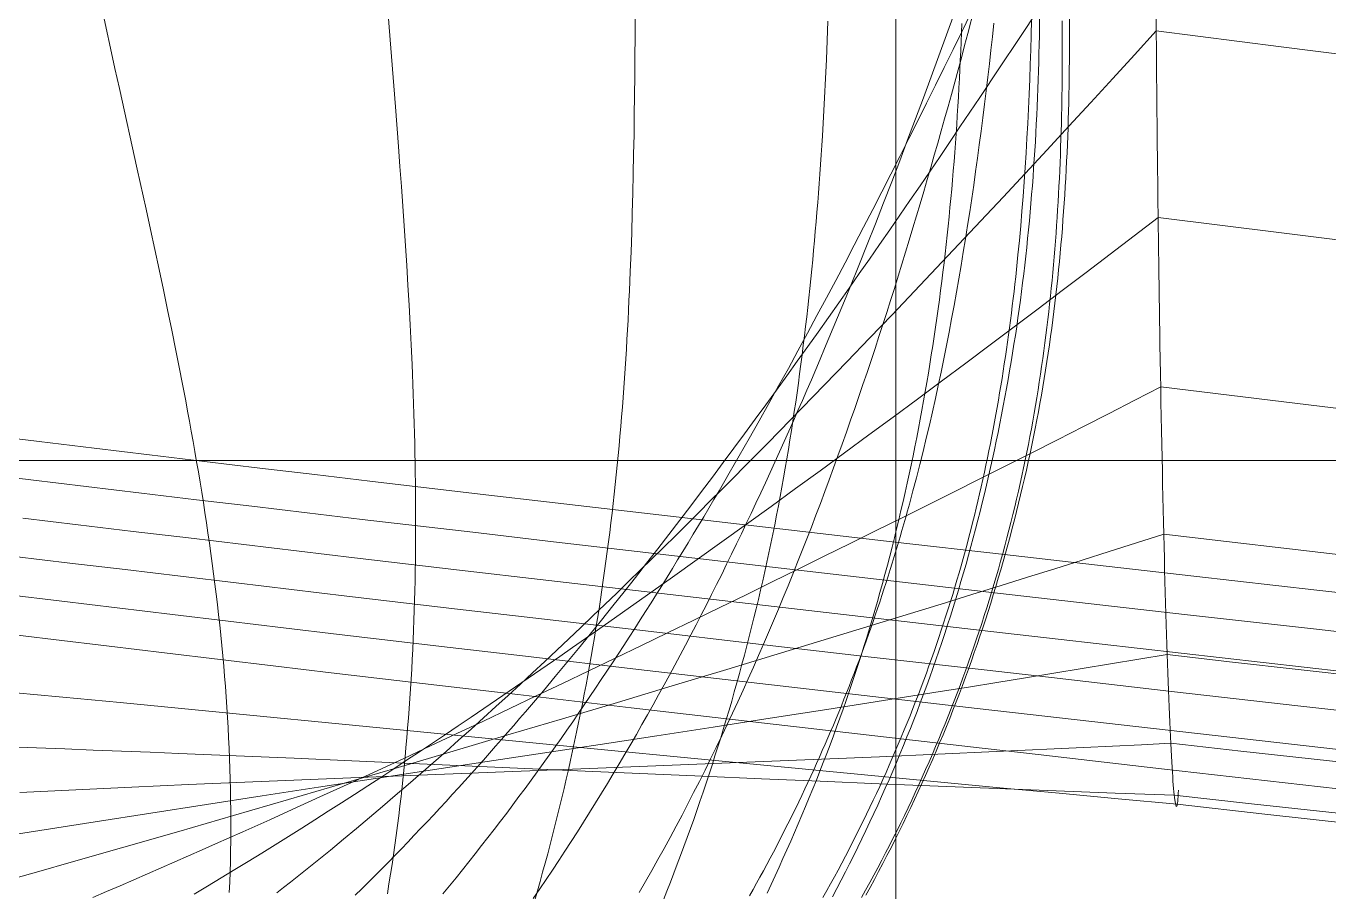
# Model space of a CAD drawing. Extents: x 11249 to 82946, y 15238 to 34763.
# Drawn here: x 56050 to 56625, y 25181 to 25563 of the extents above; entities that cross this region are included whole.
import ezdxf

# ---------------------------------------------------------------- set-up
doc = ezdxf.new("R2010")
doc.units = 0
doc.header["$LTSCALE"] = 250
doc.layers.add('03_Lines_Frames1', color=7, linetype='CONTINUOUS', lineweight=15)
doc.layers.add('03_Lines_Grid', color=253, linetype='CONTINUOUS', lineweight=15)
doc.layers.add('Make2D$Annotation$S0CO1', color=1, linetype='CONTINUOUS', true_color=0xff0000)

# ---------------------------------------------------------------- blocks, each defined once
blk = doc.blocks.new('*U5')
at = {"layer": '03_Lines_Grid'}
blk.add_line((0, -4367.57), (0, 3839.97), dxfattribs=at)
blk = doc.blocks.new('*U6')
at = {"layer": 'Make2D$Annotation$S0CO1', "color": 0, "linetype": 'ByBlock', "lineweight": -2, "transparency": 16777216}
blk.add_blockref('*U5', (2000, 0), dxfattribs=at)

msp = doc.modelspace()

# ---------------------------------------------------------------- linework, layer by layer
at = {"layer": '03_Lines_Frames1'}
for points in [[(56208.86, 25580.41), (56210.19, 25562.78), (56212.92, 25527.66), (56214.26, 25510.1), (56214.92, 25501.31), (56215.57, 25492.53), (56216.19, 25483.81), (56216.8, 25475.08), (56217.38, 25466.34), (56217.94, 25457.61), (56218.48, 25448.87), (56218.98, 25440.13), (56219.46, 25431.39), (56219.89, 25422.66), (56220.29, 25413.97), (56220.47, 25409.62), (56220.64, 25405.28), (56220.81, 25400.93), (56220.96, 25396.58), (56221.1, 25392.24), (56221.23, 25387.89), (56221.35, 25383.54), (56221.45, 25379.19), (56221.55, 25374.84), (56221.63, 25370.5), (56221.7, 25366.15), (56221.76, 25361.8), (56221.8, 25357.45), (56221.83, 25353.1), (56221.85, 25348.77), (56221.86, 25344.43), (56221.85, 25340.1), (56221.82, 25335.77), (56221.78, 25331.44), (56221.73, 25327.1), (56221.66, 25322.77), (56221.58, 25318.44), (56221.48, 25314.11), (56221.37, 25309.78), (56221.24, 25305.45), (56221.09, 25301.12), (56220.93, 25296.79), (56220.75, 25292.46), (56220.55, 25288.13), (56220.34, 25283.8), (56220.11, 25279.48), (56219.86, 25275.16), (56219.59, 25270.84), (56219.31, 25266.52), (56219, 25262.2), (56218.68, 25257.88), (56218.34, 25253.57), (56217.98, 25249.25), (56217.6, 25244.94), (56217.2, 25240.63), (56216.78, 25236.32), (56216.34, 25232.02), (56215.88, 25227.71), (56215.4, 25223.41), (56214.9, 25219.11), (56214.38, 25214.81), (56213.83, 25210.51), (56213.27, 25206.21), (56212.68, 25201.91), (56212.07, 25197.61), (56211.43, 25193.32), (56210.78, 25189.03), (56210.1, 25184.75), (56209.4, 25180.47)], [(56083.35, 25571.23), (56085.25, 25562.34), (56087.17, 25553.45), (56089.11, 25544.57), (56091.06, 25535.69), (56098.93, 25500.18), (56102.85, 25482.43), (56104.79, 25473.55), (56106.72, 25464.66), (56108.63, 25455.77), (56110.52, 25446.88), (56112.38, 25437.98), (56114.21, 25429.08), (56116.02, 25420.17), (56117.78, 25411.25), (56118.65, 25406.79), (56119.51, 25402.33), (56120.36, 25397.86), (56121.19, 25393.39), (56122.02, 25388.92), (56122.83, 25384.45), (56123.63, 25379.98), (56124.41, 25375.5), (56125.19, 25371.02), (56125.95, 25366.54), (56126.69, 25362.05), (56127.42, 25357.57), (56128.14, 25353.08), (56128.84, 25348.59), (56129.52, 25344.09), (56130.18, 25339.6), (56130.83, 25335.1), (56131.46, 25330.6), (56132.08, 25326.09), (56132.67, 25321.58), (56133.25, 25317.08), (56133.81, 25312.56), (56134.34, 25308.05), (56134.86, 25303.53), (56135.36, 25299.02), (56135.83, 25294.49), (56136.28, 25289.97), (56136.72, 25285.45), (56137.12, 25280.92), (56137.51, 25276.39), (56137.87, 25271.86), (56138.21, 25267.33), (56138.53, 25262.79), (56138.82, 25258.26), (56139.08, 25253.72), (56139.32, 25249.18), (56139.53, 25244.64), (56139.72, 25240.1), (56139.88, 25235.55), (56140.01, 25231.01), (56140.12, 25226.46), (56140.2, 25221.92), (56140.25, 25217.37), (56140.27, 25212.83), (56140.27, 25208.28), (56140.23, 25203.74), (56140.16, 25199.19), (56140.07, 25194.65), (56139.94, 25190.1), (56139.79, 25185.56), (56139.6, 25181.02)], [(56496.99, 25570.82), (56488.34, 25557.78), (56479.66, 25544.76), (56470.93, 25531.73), (56466.56, 25525.23), (56462.17, 25518.74), (56457.78, 25512.25), (56453.37, 25505.76), (56448.96, 25499.28), (56444.54, 25492.81), (56440.09, 25486.33), (56435.63, 25479.85), (56431.17, 25473.38), (56426.69, 25466.92), (56422.2, 25460.46), (56417.7, 25454.02), (56413.19, 25447.58), (56408.66, 25441.15), (56404.1, 25434.69), (56399.53, 25428.25), (56394.95, 25421.82), (56390.35, 25415.4), (56385.74, 25408.99), (56381.11, 25402.59), (56376.47, 25396.2), (56371.81, 25389.82), (56367.1, 25383.41), (56362.38, 25377.02), (56357.64, 25370.64), (56352.89, 25364.27), (56348.11, 25357.92), (56343.32, 25351.58), (56338.5, 25345.25), (56333.66, 25338.94), (56328.76, 25332.6), (56323.84, 25326.27), (56318.9, 25319.96), (56313.94, 25313.67), (56308.95, 25307.4), (56303.93, 25301.15), (56298.89, 25294.92), (56293.82, 25288.71), (56288.67, 25282.45), (56283.49, 25276.22), (56278.29, 25270.02), (56275.67, 25266.93), (56273.05, 25263.84), (56270.42, 25260.77), (56267.78, 25257.69), (56265.14, 25254.63), (56262.48, 25251.57), (56259.82, 25248.52), (56257.15, 25245.48), (56254.47, 25242.44), (56251.78, 25239.41), (56249.05, 25236.35), (56246.31, 25233.3), (56243.56, 25230.25), (56240.81, 25227.22), (56238.04, 25224.19), (56235.27, 25221.17), (56232.48, 25218.17), (56229.69, 25215.17), (56226.88, 25212.18), (56224.07, 25209.19), (56221.25, 25206.22), (56218.42, 25203.26), (56215.57, 25200.3), (56212.72, 25197.36), (56209.85, 25194.42), (56206.98, 25191.5), (56204.06, 25188.55), (56201.12, 25185.6), (56198.18, 25182.67), (56195.23, 25179.75)], [(56466.77, 25568.6), (56462.94, 25560.73), (56459.09, 25552.87), (56455.21, 25545), (56451.33, 25537.13), (56447.42, 25529.27), (56443.5, 25521.42), (56439.57, 25513.58), (56435.61, 25505.75), (56431.64, 25497.92), (56427.65, 25490.11), (56423.62, 25482.27), (56419.58, 25474.45), (56415.52, 25466.64), (56411.43, 25458.84), (56407.33, 25451.05), (56403.2, 25443.27), (56399.04, 25435.5), (56394.87, 25427.75), (56390.64, 25419.97), (56386.39, 25412.21), (56382.12, 25404.46), (56377.82, 25396.73), (56373.48, 25389.01), (56369.12, 25381.31), (56364.73, 25373.63), (56360.31, 25365.97), (56355.82, 25358.27), (56353.56, 25354.43), (56351.3, 25350.59), (56349.03, 25346.76), (56346.74, 25342.94), (56344.45, 25339.12), (56342.15, 25335.31), (56339.85, 25331.5), (56337.53, 25327.7), (56335.2, 25323.9), (56332.86, 25320.11), (56330.51, 25316.33), (56328.15, 25312.55), (56325.78, 25308.78), (56323.4, 25305.01), (56320.99, 25301.22), (56318.57, 25297.44), (56316.14, 25293.67), (56313.7, 25289.9), (56311.25, 25286.14), (56308.78, 25282.39), (56306.3, 25278.64), (56303.82, 25274.91), (56301.32, 25271.18), (56298.8, 25267.46), (56296.28, 25263.75), (56293.74, 25260.04), (56291.19, 25256.35), (56288.63, 25252.66), (56286.05, 25248.98), (56283.46, 25245.31), (56280.83, 25241.62), (56278.19, 25237.93), (56275.54, 25234.26), (56272.87, 25230.6), (56270.19, 25226.94), (56267.49, 25223.3), (56264.78, 25219.67), (56262.05, 25216.05), (56259.31, 25212.44), (56256.56, 25208.84), (56253.79, 25205.25), (56251, 25201.68), (56248.2, 25198.11), (56245.38, 25194.56), (56242.55, 25191.02), (56239.7, 25187.49), (56236.81, 25183.94), (56233.9, 25180.41)], [(56459.53, 25568.69), (56456.19, 25559.39), (56452.82, 25550.11), (56449.42, 25540.83), (56446, 25531.54), (56442.54, 25522.26), (56439.06, 25513), (56435.55, 25503.74), (56432.01, 25494.5), (56428.43, 25485.27), (56424.82, 25476.05), (56421.18, 25466.85), (56417.5, 25457.63), (56413.78, 25448.43), (56411.9, 25443.83), (56410.02, 25439.24), (56408.12, 25434.66), (56406.22, 25430.07), (56404.31, 25425.49), (56402.38, 25420.92), (56400.45, 25416.35), (56398.5, 25411.79), (56396.55, 25407.22), (56394.58, 25402.67), (56392.6, 25398.12), (56390.61, 25393.57), (56388.6, 25389.01), (56386.58, 25384.46), (56384.55, 25379.91), (56382.51, 25375.37), (56380.45, 25370.83), (56378.38, 25366.3), (56376.3, 25361.78), (56374.21, 25357.26), (56372.1, 25352.75), (56369.98, 25348.24), (56367.84, 25343.75), (56365.69, 25339.25), (56363.53, 25334.77), (56361.36, 25330.29), (56359.16, 25325.81), (56356.96, 25321.35), (56354.73, 25316.87), (56352.48, 25312.4), (56350.22, 25307.94), (56347.94, 25303.48), (56345.65, 25299.04), (56343.34, 25294.6), (56341.01, 25290.17), (56338.67, 25285.75), (56336.31, 25281.34), (56333.94, 25276.94), (56331.54, 25272.55), (56329.13, 25268.17), (56326.7, 25263.79), (56324.25, 25259.43), (56321.79, 25255.08), (56319.3, 25250.74), (56316.79, 25246.38), (56314.25, 25242.04), (56311.7, 25237.71), (56309.12, 25233.39), (56306.53, 25229.08), (56303.91, 25224.79), (56301.28, 25220.5), (56298.62, 25216.23), (56295.95, 25211.98), (56293.25, 25207.73), (56290.53, 25203.5), (56287.79, 25199.29), (56285.03, 25195.08), (56282.25, 25190.9), (56279.44, 25186.72), (56276.62, 25182.56), (56273.75, 25178.4)], [(56318.74, 25567.18), (56318.7, 25558.52), (56318.64, 25549.87), (56318.58, 25541.21), (56318.49, 25532.57), (56318.39, 25523.93), (56318.26, 25515.29), (56318.11, 25506.66), (56317.94, 25498.05), (56317.74, 25489.45), (56317.51, 25480.84), (56317.25, 25472.23), (56316.95, 25463.63), (56316.62, 25455.03), (56316.25, 25446.43), (56316.05, 25442.13), (56315.84, 25437.83), (56315.62, 25433.55), (56315.39, 25429.28), (56315.15, 25425), (56314.89, 25420.73), (56314.63, 25416.46), (56314.35, 25412.18), (56314.06, 25407.91), (56313.75, 25403.64), (56313.44, 25399.37), (56313.11, 25395.1), (56312.77, 25390.83), (56312.41, 25386.56), (56312.04, 25382.3), (56311.65, 25378.03), (56311.25, 25373.77), (56310.84, 25369.51), (56310.41, 25365.27), (56309.97, 25361.03), (56309.51, 25356.79), (56309.04, 25352.56), (56308.55, 25348.33), (56308.05, 25344.1), (56307.53, 25339.87), (56307, 25335.64), (56306.45, 25331.42), (56305.88, 25327.19), (56305.3, 25322.97), (56304.7, 25318.76), (56304.09, 25314.54), (56303.46, 25310.33), (56302.81, 25306.11), (56302.15, 25301.9), (56301.47, 25297.71), (56300.78, 25293.52), (56300.07, 25289.33), (56299.35, 25285.15), (56298.6, 25280.97), (56297.84, 25276.79), (56297.07, 25272.61), (56296.28, 25268.44), (56295.47, 25264.27), (56294.64, 25260.1), (56293.8, 25255.94), (56292.94, 25251.78), (56292.06, 25247.63), (56291.17, 25243.47), (56290.25, 25239.33), (56289.32, 25235.18), (56288.38, 25231.04), (56287.41, 25226.91), (56286.43, 25222.78), (56285.43, 25218.65), (56284.41, 25214.53), (56283.37, 25210.42), (56282.32, 25206.31), (56281.25, 25202.2), (56280.16, 25198.1), (56279.05, 25194), (56277.92, 25189.91), (56276.78, 25185.82), (56275.62, 25181.74), (56274.43, 25177.66)], [(56468.5, 25570.8), (56465.66, 25560.02), (56464.23, 25554.63), (56462.78, 25549.25), (56461.33, 25543.87), (56459.86, 25538.49), (56458.38, 25533.11), (56456.9, 25527.74), (56455.4, 25522.36), (56453.89, 25517), (56452.37, 25511.63), (56450.84, 25506.27), (56449.3, 25500.91), (56447.75, 25495.56), (56446.18, 25490.21), (56444.61, 25484.86), (56443.02, 25479.51), (56441.42, 25474.17), (56439.8, 25468.84), (56438.17, 25463.5), (56436.53, 25458.17), (56434.88, 25452.85), (56433.21, 25447.53), (56431.53, 25442.21), (56429.83, 25436.9), (56428.12, 25431.6), (56426.39, 25426.29), (56424.65, 25421), (56422.9, 25415.71), (56421.12, 25410.42), (56419.34, 25405.14), (56417.53, 25399.86), (56415.72, 25394.59), (56413.88, 25389.33), (56412.03, 25384.07), (56410.16, 25378.81), (56408.27, 25373.57), (56406.37, 25368.33), (56404.44, 25363.09), (56402.5, 25357.87), (56400.54, 25352.65), (56398.56, 25347.43), (56396.57, 25342.23), (56394.55, 25337.03), (56392.51, 25331.84), (56390.46, 25326.66), (56388.38, 25321.48), (56386.28, 25316.32), (56384.16, 25311.16), (56382.02, 25306.01), (56379.86, 25300.87), (56377.67, 25295.74), (56375.47, 25290.62), (56373.24, 25285.51), (56370.98, 25280.41), (56368.71, 25275.32), (56366.41, 25270.24), (56364.08, 25265.17), (56361.74, 25260.12), (56359.36, 25255.07), (56356.97, 25250.04), (56354.54, 25245.02), (56352.09, 25240.01), (56349.62, 25235.01), (56347.12, 25230.03), (56344.59, 25225.06), (56342.03, 25220.1), (56339.45, 25215.16), (56336.84, 25210.23), (56334.21, 25205.32), (56331.54, 25200.42), (56328.85, 25195.54), (56326.12, 25190.67), (56323.37, 25185.83), (56320.59, 25180.99)], [(56497.33, 25566.71), (56497.27, 25562.82), (56497.21, 25558.92), (56497.13, 25555.03), (56497.04, 25551.14), (56496.94, 25547.24), (56496.82, 25543.35), (56496.7, 25539.46), (56496.56, 25535.56), (56496.4, 25531.67), (56496.24, 25527.78), (56496.06, 25523.89), (56495.87, 25520), (56495.66, 25516.12), (56495.44, 25512.23), (56495.21, 25508.34), (56494.96, 25504.46), (56494.69, 25500.57), (56494.41, 25496.68), (56494.12, 25492.8), (56493.81, 25488.91), (56493.49, 25485.02), (56493.14, 25481.13), (56492.79, 25477.24), (56492.42, 25473.35), (56492.03, 25469.47), (56491.62, 25465.58), (56491.2, 25461.7), (56490.76, 25457.81), (56490.3, 25453.91), (56489.83, 25450.03), (56489.33, 25446.14), (56488.82, 25442.25), (56488.3, 25438.37), (56487.75, 25434.49), (56487.19, 25430.61), (56486.6, 25426.72), (56486, 25422.83), (56485.38, 25418.94), (56484.75, 25415.05), (56484.09, 25411.17), (56483.42, 25407.29), (56482.73, 25403.41), (56482.02, 25399.54), (56481.28, 25395.65), (56480.53, 25391.76), (56479.76, 25387.88), (56478.98, 25384), (56478.17, 25380.12), (56477.35, 25376.25), (56476.5, 25372.38), (56475.64, 25368.51), (56474.76, 25364.61), (56473.85, 25360.72), (56472.92, 25356.83), (56471.98, 25352.95), (56471.01, 25349.07), (56470.03, 25345.2), (56469.03, 25341.33), (56468.01, 25337.47), (56466.97, 25333.61), (56465.91, 25329.76), (56464.83, 25325.91), (56463.73, 25322.07), (56462.61, 25318.23), (56461.47, 25314.4), (56460.31, 25310.58), (56459.13, 25306.76), (56457.92, 25302.9), (56456.68, 25299.05), (56455.43, 25295.2), (56454.15, 25291.36), (56452.86, 25287.52), (56451.54, 25283.7), (56450.2, 25279.88), (56448.85, 25276.06), (56447.47, 25272.26), (56446.07, 25268.46), (56444.65, 25264.67), (56443.21, 25260.89), (56441.74, 25257.12), (56440.26, 25253.35), (56438.76, 25249.6), (56437.23, 25245.85), (56435.67, 25242.07), (56434.08, 25238.29), (56432.48, 25234.53), (56430.85, 25230.77), (56429.2, 25227.02), (56427.53, 25223.29), (56425.84, 25219.56), (56424.13, 25215.84), (56422.4, 25212.12), (56420.65, 25208.42), (56418.88, 25204.73), (56417.09, 25201.05), (56415.29, 25197.37), (56413.46, 25193.71), (56411.62, 25190.06), (56409.75, 25186.41), (56407.86, 25182.75), (56405.95, 25179.1)], [(56510.46, 25566.36), (56510.48, 25562.67), (56510.49, 25558.98), (56510.49, 25555.28), (56510.48, 25551.59), (56510.46, 25547.89), (56510.43, 25544.2), (56510.38, 25540.51), (56510.32, 25536.81), (56510.25, 25533.12), (56510.17, 25529.43), (56510.08, 25525.74), (56509.97, 25522.04), (56509.85, 25518.35), (56509.72, 25514.66), (56509.57, 25510.97), (56509.42, 25507.28), (56509.24, 25503.58), (56509.06, 25499.89), (56508.86, 25496.2), (56508.64, 25492.51), (56508.42, 25488.82), (56508.17, 25485.13), (56507.92, 25481.45), (56507.64, 25477.76), (56507.36, 25474.08), (56507.06, 25470.4), (56506.74, 25466.71), (56506.4, 25463.03), (56506.05, 25459.35), (56505.69, 25455.67), (56505.31, 25452), (56504.91, 25448.32), (56504.49, 25444.63), (56504.06, 25440.95), (56503.61, 25437.26), (56503.14, 25433.58), (56502.65, 25429.9), (56502.15, 25426.22), (56501.63, 25422.55), (56501.09, 25418.88), (56500.53, 25415.19), (56499.95, 25411.5), (56499.35, 25407.82), (56498.74, 25404.14), (56498.1, 25400.46), (56497.45, 25396.79), (56496.77, 25393.12), (56496.08, 25389.45), (56495.37, 25385.76), (56494.63, 25382.08), (56493.88, 25378.4), (56493.1, 25374.72), (56492.31, 25371.05), (56491.5, 25367.38), (56490.67, 25363.71), (56489.82, 25360.05), (56488.94, 25356.37), (56488.05, 25352.69), (56487.13, 25349.01), (56486.2, 25345.34), (56485.25, 25341.68), (56484.28, 25338.02), (56483.28, 25334.36), (56482.28, 25330.71), (56481.23, 25327.02), (56480.17, 25323.33), (56479.09, 25319.65), (56477.99, 25315.98), (56476.87, 25312.31), (56475.73, 25308.65), (56474.58, 25304.99), (56473.4, 25301.34), (56472.2, 25297.7), (56470.98, 25294.06), (56469.75, 25290.43), (56468.49, 25286.81), (56467.21, 25283.19), (56465.92, 25279.58), (56464.6, 25275.98), (56463.27, 25272.38), (56461.89, 25268.73), (56460.49, 25265.09), (56459.07, 25261.45), (56457.63, 25257.82), (56456.17, 25254.2), (56454.69, 25250.59), (56453.19, 25246.99), (56451.67, 25243.4), (56450.13, 25239.81), (56448.57, 25236.24), (56446.99, 25232.67), (56445.38, 25229.11), (56443.76, 25225.56), (56442.12, 25222.02), (56440.46, 25218.49), (56438.77, 25214.97), (56437.05, 25211.41), (56435.3, 25207.85), (56433.53, 25204.31), (56431.73, 25200.77), (56429.92, 25197.25), (56428.09, 25193.73), (56426.24, 25190.23), (56424.37, 25186.73), (56422.48, 25183.25), (56420.57, 25179.77)], [(56403.87, 25565.34), (56403.55, 25556.91), (56403.2, 25548.49), (56402.81, 25540.06), (56402.38, 25531.63), (56401.92, 25523.21), (56401.42, 25514.79), (56401.15, 25510.58), (56400.88, 25506.37), (56400.6, 25502.16), (56400.3, 25497.95), (56399.99, 25493.75), (56399.68, 25489.54), (56399.35, 25485.34), (56399.01, 25481.13), (56398.66, 25476.93), (56398.3, 25472.73), (56397.93, 25468.52), (56397.55, 25464.32), (56397.15, 25460.12), (56396.74, 25455.93), (56396.32, 25451.73), (56395.89, 25447.53), (56395.44, 25443.34), (56394.98, 25439.15), (56394.51, 25434.96), (56394.02, 25430.77), (56393.53, 25426.58), (56393.01, 25422.39), (56392.49, 25418.21), (56391.94, 25414.02), (56391.39, 25409.84), (56390.82, 25405.66), (56390.23, 25401.48), (56389.63, 25397.31), (56389.02, 25393.14), (56388.39, 25388.97), (56387.74, 25384.8), (56387.08, 25380.63), (56386.4, 25376.47), (56385.7, 25372.31), (56384.99, 25368.15), (56384.26, 25364), (56383.52, 25359.84), (56382.76, 25355.7), (56381.98, 25351.55), (56381.18, 25347.41), (56380.37, 25343.27), (56379.53, 25339.14), (56378.68, 25335), (56377.81, 25330.88), (56376.93, 25326.75), (56376.02, 25322.63), (56375.1, 25318.52), (56374.15, 25314.41), (56373.19, 25310.3), (56372.21, 25306.2), (56371.21, 25302.1), (56370.19, 25298.01), (56369.15, 25293.92), (56368.1, 25289.83), (56367.02, 25285.76), (56365.93, 25281.68), (56364.82, 25277.61), (56363.69, 25273.55), (56362.55, 25269.49), (56361.38, 25265.43), (56360.2, 25261.39), (56359, 25257.34), (56357.78, 25253.3), (56356.54, 25249.27), (56355.29, 25245.25), (56354.01, 25241.22), (56352.72, 25237.21), (56351.41, 25233.2), (56350.09, 25229.2), (56348.74, 25225.2), (56347.38, 25221.21), (56346, 25217.22), (56344.6, 25213.24), (56343.19, 25209.27), (56341.76, 25205.3), (56340.31, 25201.34), (56338.84, 25197.38), (56337.35, 25193.43), (56335.85, 25189.49), (56334.33, 25185.56), (56332.8, 25181.63), (56331.24, 25177.71)], [(56493.76, 25565.77), (56493.59, 25559.27), (56493.4, 25552.76), (56493.19, 25546.26), (56492.95, 25539.75), (56492.69, 25533.25), (56492.4, 25526.76), (56492.08, 25520.26), (56491.74, 25513.81), (56491.36, 25507.35), (56490.95, 25500.9), (56490.51, 25494.45), (56490.04, 25488), (56489.52, 25481.56), (56488.98, 25475.12), (56488.39, 25468.68), (56487.77, 25462.25), (56487.44, 25459.04), (56487.11, 25455.83), (56486.76, 25452.62), (56486.4, 25449.41), (56486.04, 25446.2), (56485.66, 25442.99), (56485.27, 25439.79), (56484.87, 25436.59), (56484.45, 25433.38), (56484.03, 25430.18), (56483.6, 25426.98), (56483.15, 25423.79), (56482.69, 25420.59), (56482.22, 25417.39), (56481.74, 25414.19), (56481.24, 25410.98), (56480.74, 25407.78), (56480.22, 25404.58), (56479.68, 25401.39), (56479.14, 25398.19), (56478.58, 25395), (56478.01, 25391.81), (56477.42, 25388.63), (56476.83, 25385.44), (56476.21, 25382.26), (56475.59, 25379.08), (56474.95, 25375.9), (56474.3, 25372.73), (56473.63, 25369.56), (56472.95, 25366.39), (56472.25, 25363.2), (56471.54, 25360.02), (56470.81, 25356.84), (56470.06, 25353.66), (56469.31, 25350.49), (56468.53, 25347.32), (56467.74, 25344.15), (56466.94, 25340.99), (56466.12, 25337.81), (56465.27, 25334.63), (56464.42, 25331.46), (56463.55, 25328.29), (56462.66, 25325.13), (56461.76, 25321.97), (56460.84, 25318.82), (56459.9, 25315.67), (56458.94, 25312.5), (56457.97, 25309.33), (56456.98, 25306.16), (56455.97, 25303.01), (56454.95, 25299.85), (56453.91, 25296.71), (56452.86, 25293.56), (56451.79, 25290.43), (56450.7, 25287.27), (56449.59, 25284.11), (56448.46, 25280.96), (56447.32, 25277.82), (56446.16, 25274.68), (56444.99, 25271.55), (56443.8, 25268.42), (56442.6, 25265.3), (56441.36, 25262.14), (56440.11, 25258.99), (56438.84, 25255.84), (56437.56, 25252.7), (56436.26, 25249.56), (56434.94, 25246.44), (56433.61, 25243.32), (56432.26, 25240.2), (56430.9, 25237.1), (56429.52, 25233.99), (56428.13, 25230.9), (56426.72, 25227.81), (56425.3, 25224.74), (56423.86, 25221.66), (56422.4, 25218.6), (56420.93, 25215.54), (56419.41, 25212.44), (56417.88, 25209.34), (56416.34, 25206.25), (56414.77, 25203.16), (56413.19, 25200.09), (56411.6, 25197.02), (56409.99, 25193.96), (56408.36, 25190.91), (56406.72, 25187.87), (56405.06, 25184.84), (56403.38, 25181.82), (56401.69, 25178.8)], [(56507.28, 25565.54), (56507.32, 25558.58), (56507.33, 25551.63), (56507.31, 25544.67), (56507.25, 25537.71), (56507.15, 25530.75), (56507.08, 25527.28), (56507.01, 25523.8), (56506.93, 25520.32), (56506.83, 25516.84), (56506.72, 25513.37), (56506.61, 25509.91), (56506.48, 25506.44), (56506.34, 25502.97), (56506.19, 25499.51), (56506.03, 25496.04), (56505.86, 25492.58), (56505.67, 25489.11), (56505.47, 25485.65), (56505.26, 25482.19), (56505.04, 25478.73), (56504.81, 25475.26), (56504.56, 25471.8), (56504.3, 25468.34), (56504.03, 25464.88), (56503.74, 25461.43), (56503.44, 25457.96), (56503.12, 25454.5), (56502.8, 25451.04), (56502.45, 25447.58), (56502.1, 25444.12), (56501.73, 25440.67), (56501.34, 25437.21), (56500.94, 25433.76), (56500.52, 25430.31), (56500.09, 25426.86), (56499.65, 25423.42), (56499.19, 25419.97), (56498.71, 25416.53), (56498.22, 25413.09), (56497.71, 25409.65), (56497.18, 25406.21), (56496.64, 25402.75), (56496.08, 25399.3), (56495.5, 25395.86), (56494.91, 25392.41), (56494.29, 25388.97), (56493.67, 25385.53), (56493.02, 25382.1), (56492.35, 25378.66), (56491.67, 25375.21), (56490.96, 25371.76), (56490.24, 25368.32), (56489.5, 25364.88), (56488.74, 25361.44), (56487.97, 25358.01), (56487.17, 25354.58), (56486.36, 25351.16), (56485.52, 25347.71), (56484.66, 25344.27), (56483.78, 25340.83), (56482.89, 25337.39), (56481.98, 25333.97), (56481.05, 25330.54), (56480.1, 25327.12), (56479.13, 25323.71), (56478.14, 25320.26), (56477.12, 25316.83), (56476.09, 25313.4), (56475.04, 25309.97), (56473.98, 25306.55), (56472.89, 25303.14), (56471.79, 25299.73), (56470.67, 25296.33), (56469.51, 25292.88), (56468.34, 25289.44), (56467.15, 25286.01), (56465.94, 25282.58), (56464.71, 25279.16), (56463.46, 25275.75), (56462.19, 25272.34), (56460.91, 25268.94), (56459.61, 25265.55), (56458.29, 25262.16), (56456.95, 25258.78), (56455.59, 25255.41), (56454.21, 25252.04), (56452.82, 25248.69), (56451.41, 25245.34), (56449.98, 25241.99), (56448.5, 25238.59), (56447.01, 25235.2), (56445.49, 25231.82), (56443.96, 25228.45), (56442.41, 25225.08), (56440.84, 25221.72), (56439.25, 25218.37), (56437.64, 25215.03), (56436.01, 25211.7), (56434.37, 25208.38), (56432.7, 25205.07), (56431.02, 25201.77), (56429.32, 25198.47), (56427.6, 25195.19), (56425.86, 25191.91), (56424.11, 25188.65), (56422.3, 25185.34), (56420.48, 25182.05), (56418.64, 25178.76)], [(56549.65, 25478.76), (56539.1, 25470.67), (56528.52, 25462.6), (56517.93, 25454.56), (56507.32, 25446.53), (56496.7, 25438.51), (56486.07, 25430.52), (56475.42, 25422.54), (56464.76, 25414.58), (56454.07, 25406.62), (56443.37, 25398.68), (56432.65, 25390.76), (56421.92, 25382.86), (56411.16, 25374.95), (56400.38, 25367.06), (56389.58, 25359.2), (56378.77, 25351.35), (56367.9, 25343.49), (56357.02, 25335.66), (56346.12, 25327.85), (56335.21, 25320.06), (56324.22, 25312.26), (56313.2, 25304.49), (56302.17, 25296.74), (56291.12, 25289.03), (56285.54, 25285.16), (56279.96, 25281.3), (56274.38, 25277.44), (56268.79, 25273.6), (56263.19, 25269.76), (56257.58, 25265.94), (56251.97, 25262.13), (56246.35, 25258.32), (56240.67, 25254.49), (56234.98, 25250.68), (56229.29, 25246.88), (56223.59, 25243.09), (56217.88, 25239.31), (56212.17, 25235.55), (56206.44, 25231.79), (56200.7, 25228.06), (56194.89, 25224.29), (56189.08, 25220.54), (56183.25, 25216.81), (56177.41, 25213.1), (56171.57, 25209.4), (56165.71, 25205.72), (56159.84, 25202.06), (56153.96, 25198.41), (56148, 25194.74), (56142.02, 25191.09), (56136.04, 25187.46), (56130.04, 25183.85), (56124.03, 25180.26)], [(57646.26, 25341.73), (57616.35, 25345.6), (57586.43, 25349.46), (57556.51, 25353.31), (57526.59, 25357.15), (57496.66, 25360.98), (57466.74, 25364.79), (57436.81, 25368.6), (57376.96, 25376.18), (57317.1, 25383.73), (57257.23, 25391.24), (57197.37, 25398.72), (57137.49, 25406.17), (57077.62, 25413.6), (57017.74, 25421.01), (56957.86, 25428.4), (56897.98, 25435.78), (56718.32, 25457.9), (56658.44, 25465.29), (56604.05, 25472.02), (56549.65, 25478.76)], [(56659.61, 25390.89), (56605.19, 25397.44), (56550.78, 25404.03), (56539.41, 25398.18), (56528.03, 25392.35), (56516.65, 25386.54), (56505.25, 25380.76), (56493.84, 25374.98), (56482.42, 25369.23), (56471, 25363.49), (56459.57, 25357.76), (56448.12, 25352.05), (56436.67, 25346.34), (56425.21, 25340.66), (56413.74, 25334.98), (56402.25, 25329.31), (56390.76, 25323.65), (56379.25, 25318.01), (56367.75, 25312.38), (56356.21, 25306.75), (56344.66, 25301.13), (56333.11, 25295.53), (56321.55, 25289.95), (56309.95, 25284.36), (56298.35, 25278.79), (56286.74, 25273.24), (56275.11, 25267.7), (56263.44, 25262.16), (56251.76, 25256.64), (56240.06, 25251.13), (56228.36, 25245.65), (56216.59, 25240.17), (56204.81, 25234.71), (56193.02, 25229.27), (56181.22, 25223.87), (56169.33, 25218.45), (56157.43, 25213.07), (56145.51, 25207.73), (56133.58, 25202.41), (56127.57, 25199.75), (56121.55, 25197.1), (56115.53, 25194.46), (56109.51, 25191.83), (56103.48, 25189.21), (56097.45, 25186.6), (56091.41, 25184), (56085.37, 25181.41), (56079.29, 25178.82)], [(56673.79, 25308.28), (56619.63, 25314.4), (56565.47, 25320.54), (56511.32, 25326.7), (56481.76, 25330.07), (56432.18, 25335.75), (56382.6, 25341.45), (56333.02, 25347.18), (56283.45, 25352.94), (56250.4, 25356.8), (56201.71, 25362.51), (56177.37, 25365.39), (56153.03, 25368.27), (56128.68, 25371.16), (56104.35, 25374.07), (56080.01, 25376.98), (56055.67, 25379.91), (56019.14, 25384.33)], [(56671.11, 25291.28), (56616.86, 25297.41), (56562.62, 25303.56), (56508.38, 25309.73), (56478.78, 25313.11), (56429.12, 25318.8), (56379.47, 25324.51), (56329.82, 25330.25), (56280.17, 25336.02), (56247.07, 25339.89), (56198.3, 25345.61), (56173.92, 25348.49), (56149.54, 25351.38), (56125.17, 25354.28), (56100.79, 25357.19), (56076.42, 25360.11), (56052.04, 25363.05), (56015.45, 25367.48)], [(56668.42, 25274.28), (56614.09, 25280.42), (56559.76, 25286.58), (56505.44, 25292.76), (56475.8, 25296.15), (56426.06, 25301.84), (56376.33, 25307.57), (56326.61, 25313.32), (56276.88, 25319.1), (56243.73, 25322.97), (56194.89, 25328.71), (56170.48, 25331.59), (56146.06, 25334.49), (56121.65, 25337.39), (56097.23, 25340.31), (56072.82, 25343.24), (56048.41, 25346.18)], [(56552.12, 25339.07), (56540.1, 25335.23), (56528.07, 25331.41), (56516.04, 25327.61), (56504.01, 25323.83), (56491.96, 25320.06), (56479.92, 25316.31), (56467.87, 25312.57), (56455.81, 25308.85), (56443.76, 25305.13), (56431.69, 25301.43), (56419.63, 25297.73), (56407.56, 25294.05), (56383.42, 25286.71), (56359.27, 25279.4), (56335.1, 25272.13), (56310.93, 25264.89), (56286.75, 25257.68), (56262.56, 25250.49), (56238.36, 25243.34), (56214.16, 25236.21), (56189.94, 25229.11), (56165.72, 25222.04), (56141.49, 25214.99), (56117.25, 25207.98), (56093, 25201), (56068.74, 25194.06), (56056.6, 25190.6), (56044.47, 25187.15)], [(57677.61, 25211), (57617.94, 25217.76), (57558.26, 25224.51), (57498.58, 25231.25), (57379.21, 25244.7), (57259.84, 25258.14), (57140.47, 25271.59), (57080.79, 25278.32), (57021.11, 25285.07), (56961.43, 25291.84), (56901.75, 25298.63), (56842.07, 25305.44), (56782.39, 25312.28), (56722.72, 25319.16), (56692.89, 25322.61), (56663.06, 25326.08), (56635.32, 25329.31), (56607.59, 25332.55), (56579.85, 25335.81), (56552.12, 25339.07)], [(56665.72, 25257.27), (56611.31, 25263.42), (56556.91, 25269.59), (56502.5, 25275.79), (56472.81, 25279.18), (56423, 25284.89), (56373.19, 25290.62), (56323.39, 25296.38), (56273.59, 25302.17), (56240.39, 25306.05), (56191.48, 25311.8), (56167.03, 25314.69), (56142.57, 25317.59), (56118.12, 25320.5), (56093.67, 25323.42), (56069.22, 25326.36), (56044.78, 25329.3)], [(56663.03, 25240.26), (56608.54, 25246.42), (56554.05, 25252.61), (56499.56, 25258.81), (56469.82, 25262.21), (56419.94, 25267.92), (56370.05, 25273.66), (56320.18, 25279.43), (56270.3, 25285.24), (56237.05, 25289.12), (56188.06, 25294.88), (56163.57, 25297.78), (56139.08, 25300.68), (56114.59, 25303.6), (56090.11, 25306.53), (56065.62, 25309.47), (56041.14, 25312.43)], [(56660.33, 25223.25), (56605.76, 25229.42), (56551.18, 25235.61), (56496.61, 25241.83), (56466.83, 25245.23), (56416.87, 25250.95), (56366.91, 25256.7), (56316.96, 25262.49), (56267.01, 25268.3), (56233.7, 25272.19), (56184.64, 25277.96), (56160.12, 25280.87), (56135.59, 25283.78), (56111.06, 25286.7), (56086.54, 25289.63), (56062.02, 25292.58), (56037.49, 25295.54)], [(56553.61, 25285.98), (56541.1, 25283.89), (56528.58, 25281.81), (56516.06, 25279.75), (56503.54, 25277.71), (56491.02, 25275.68), (56478.49, 25273.66), (56465.96, 25271.65), (56453.44, 25269.66), (56428.39, 25265.7), (56403.34, 25261.77), (56378.31, 25257.87), (56353.28, 25254), (56328.29, 25250.16), (56303.29, 25246.33), (56253.41, 25238.73), (56178.92, 25227.4), (56154.16, 25223.62), (56129.54, 25219.84), (56104.91, 25216.04), (56080.45, 25212.23), (56068.22, 25210.31), (56055.99, 25208.37), (56043.82, 25206.44)], [(57739.38, 25157.44), (57501.55, 25182.67), (57382.64, 25195.3), (57323.18, 25201.62), (57263.73, 25207.97), (57204.28, 25214.32), (57144.83, 25220.7), (57085.38, 25227.1), (57025.93, 25233.53), (56966.49, 25239.98), (56907.05, 25246.47), (56847.61, 25253), (56817.9, 25256.28), (56788.18, 25259.57), (56758.47, 25262.87), (56728.75, 25266.18), (56699.04, 25269.5), (56669.33, 25272.84), (56640.4, 25276.11), (56611.47, 25279.39), (56582.54, 25282.68), (56553.61, 25285.99)], [(56558.11, 25219.91), (56532.01, 25222.33), (56505.91, 25224.76), (56479.82, 25227.22), (56453.73, 25229.69), (56427.66, 25232.18), (56401.6, 25234.68), (56349.53, 25239.7), (56297.55, 25244.74), (56194.03, 25254.85), (56142.59, 25259.85), (56117.02, 25262.33), (56091.45, 25264.78), (56066.05, 25267.18), (56053.35, 25268.38), (56040.65, 25269.56)], [(56556.74, 25223.92), (56543.71, 25224.39), (56530.68, 25224.86), (56504.62, 25225.85), (56478.57, 25226.87), (56452.52, 25227.91), (56426.49, 25228.98), (56400.47, 25230.07), (56374.49, 25231.17), (56348.52, 25232.29), (56296.7, 25234.55), (56193.7, 25239.09), (56168.18, 25240.2), (56142.67, 25241.29), (56117.37, 25242.35), (56104.72, 25242.86), (56092.08, 25243.36), (56079.56, 25243.84), (56067.04, 25244.31), (56054.52, 25244.76), (56042, 25245.2)], [(56648.12, 25236.53), (56617.14, 25239.96), (56586.16, 25243.4), (56555.19, 25246.86), (56542.33, 25246.2), (56529.48, 25245.57), (56516.63, 25244.95), (56503.78, 25244.35), (56490.92, 25243.75), (56478.07, 25243.17), (56452.37, 25242.03), (56426.69, 25240.92), (56401, 25239.84), (56375.36, 25238.78), (56349.72, 25237.74), (56324.15, 25236.72), (56298.57, 25235.7), (56196.88, 25231.71), (56171.69, 25230.7), (56146.5, 25229.67), (56121.52, 25228.61), (56109.03, 25228.07), (56096.54, 25227.51), (56084.18, 25226.94), (56071.82, 25226.36), (56059.45, 25225.76), (56047.09, 25225.14)], [(57630.61, 25111.86), (57513.41, 25123.69), (57454.81, 25129.62), (57396.21, 25135.57), (57337.61, 25141.53), (57279.02, 25147.52), (57220.43, 25153.52), (57161.84, 25159.55), (57103.25, 25165.61), (57044.66, 25171.69), (56986.08, 25177.81), (56927.51, 25183.96), (56868.93, 25190.15), (56839.65, 25193.26), (56810.36, 25196.38), (56781.08, 25199.51), (56751.8, 25202.66), (56722.52, 25205.81), (56693.24, 25208.98), (56659.11, 25212.69), (56624.99, 25216.41), (56590.87, 25220.16), (56556.74, 25223.92)], [(57639.17, 25103.1), (57407.58, 25127.79), (57291.79, 25140.15), (57176.01, 25152.54), (57118.11, 25158.76), (57060.22, 25164.98), (57002.33, 25171.23), (56944.45, 25177.48), (56886.56, 25183.76), (56828.68, 25190.07), (56770.8, 25196.39), (56712.92, 25202.75), (56674.21, 25207.02), (56635.51, 25211.3), (56596.81, 25215.6), (56558.11, 25219.91)]]:
    msp.add_lwpolyline(points, dxfattribs=at)
at = {"layer": '03_Lines_Frames1', "color": 2}
for points in [[(56548.8, 25561.09), (56539.21, 25550.56), (56529.59, 25540.05), (56519.95, 25529.56), (56510.29, 25519.09), (56500.6, 25508.63), (56490.9, 25498.19), (56481.18, 25487.77), (56471.43, 25477.37), (56461.65, 25466.97), (56451.85, 25456.59), (56442.02, 25446.23), (56432.17, 25435.9), (56422.27, 25425.55), (56412.34, 25415.23), (56402.38, 25404.94), (56397.39, 25399.8), (56392.39, 25394.67), (56387.36, 25389.52), (56382.33, 25384.38), (56377.29, 25379.25), (56372.23, 25374.13), (56367.17, 25369.01), (56362.11, 25363.9), (56357.03, 25358.8), (56351.94, 25353.72), (56346.81, 25348.6), (56341.67, 25343.5), (56336.53, 25338.41), (56331.37, 25333.33), (56326.2, 25328.25), (56321.02, 25323.19), (56315.82, 25318.15), (56310.62, 25313.11), (56305.36, 25308.04), (56300.08, 25302.99), (56294.8, 25297.95), (56289.5, 25292.92), (56284.18, 25287.91), (56278.86, 25282.92), (56273.51, 25277.94), (56268.15, 25272.97), (56262.72, 25267.97), (56257.27, 25262.99), (56251.8, 25258.02), (56246.32, 25253.08), (56240.82, 25248.15), (56235.31, 25243.25), (56229.77, 25238.37), (56224.21, 25233.5), (56218.56, 25228.6), (56212.89, 25223.72), (56207.2, 25218.87), (56201.49, 25214.04), (56195.75, 25209.24), (56190, 25204.47), (56184.22, 25199.72), (56178.41, 25195), (56172.5, 25190.25), (56169.54, 25187.89), (56166.57, 25185.53), (56163.59, 25183.18), (56160.61, 25180.84)], [(56477.17, 25564.46), (56476.51, 25558.5), (56475.84, 25552.55), (56475.15, 25546.59), (56474.45, 25540.64), (56473.73, 25534.69), (56472.99, 25528.74), (56472.24, 25522.79), (56471.47, 25516.85), (56470.69, 25510.9), (56469.88, 25504.96), (56469.05, 25499.03), (56468.21, 25493.09), (56467.34, 25487.16), (56466.45, 25481.23), (56465.54, 25475.31), (56464.6, 25469.39), (56463.64, 25463.49), (56462.66, 25457.59), (56461.65, 25451.7), (56460.62, 25445.81), (56459.56, 25439.93), (56458.47, 25434.05), (56457.35, 25428.18), (56456.2, 25422.32), (56455.02, 25416.45), (56453.81, 25410.59), (56452.57, 25404.74), (56451.3, 25398.89), (56449.99, 25393.06), (56448.65, 25387.23), (56447.27, 25381.41), (56445.86, 25375.59), (56444.41, 25369.76), (56442.91, 25363.94), (56441.38, 25358.13), (56440.61, 25355.23), (56439.82, 25352.33), (56439.02, 25349.44), (56438.21, 25346.55), (56437.39, 25343.66), (56436.56, 25340.77), (56435.72, 25337.89), (56434.87, 25335), (56434.01, 25332.12), (56433.14, 25329.25), (56432.26, 25326.36), (56431.36, 25323.47), (56430.45, 25320.59), (56429.54, 25317.71), (56428.61, 25314.84), (56427.67, 25311.97), (56426.72, 25309.1), (56425.75, 25306.24), (56424.78, 25303.36), (56423.78, 25300.49), (56422.78, 25297.62), (56421.77, 25294.76), (56420.74, 25291.9), (56419.71, 25289.04), (56418.66, 25286.19), (56417.6, 25283.34), (56416.52, 25280.48), (56415.43, 25277.62), (56414.33, 25274.77), (56413.22, 25271.92), (56412.09, 25269.08), (56410.95, 25266.24), (56409.81, 25263.4), (56408.65, 25260.57), (56407.47, 25257.73), (56406.28, 25254.89), (56405.07, 25252.06), (56403.86, 25249.23), (56402.63, 25246.41), (56401.39, 25243.59), (56400.14, 25240.77), (56398.88, 25237.96), (56397.6, 25235.13), (56396.3, 25232.31), (56394.99, 25229.49), (56393.67, 25226.67), (56392.34, 25223.86), (56390.99, 25221.06), (56389.63, 25218.26), (56388.27, 25215.47), (56386.88, 25212.68), (56385.49, 25209.9), (56384.09, 25207.13), (56382.67, 25204.36), (56381.24, 25201.59), (56379.8, 25198.84), (56378.35, 25196.09), (56376.89, 25193.34), (56375.39, 25190.57), (56373.88, 25187.81), (56372.36, 25185.05), (56370.83, 25182.29), (56369.29, 25179.55)], [(56462.94, 25564.43), (56462.8, 25560.36), (56462.64, 25556.3), (56462.48, 25552.23), (56462.3, 25548.17), (56462.11, 25544.1), (56461.91, 25540.04), (56461.7, 25535.97), (56461.47, 25531.91), (56461.24, 25527.84), (56460.99, 25523.77), (56460.73, 25519.71), (56460.45, 25515.65), (56460.16, 25511.58), (56459.86, 25507.52), (56459.54, 25503.45), (56459.21, 25499.38), (56458.87, 25495.32), (56458.51, 25491.25), (56458.14, 25487.19), (56457.75, 25483.13), (56457.35, 25479.07), (56456.94, 25475.01), (56456.51, 25470.94), (56456.06, 25466.88), (56455.6, 25462.81), (56455.13, 25458.75), (56454.64, 25454.69), (56454.13, 25450.63), (56453.61, 25446.57), (56453.07, 25442.52), (56452.52, 25438.46), (56451.95, 25434.39), (56451.36, 25430.33), (56450.76, 25426.28), (56450.15, 25422.22), (56449.51, 25418.17), (56448.87, 25414.12), (56448.2, 25410.07), (56447.52, 25406.01), (56446.81, 25401.95), (56446.1, 25397.89), (56445.36, 25393.84), (56444.61, 25389.79), (56443.84, 25385.74), (56443.05, 25381.69), (56442.25, 25377.65), (56441.43, 25373.61), (56440.59, 25369.58), (56439.73, 25365.55), (56438.86, 25361.52), (56437.96, 25357.5), (56437.05, 25353.48), (56436.12, 25349.47), (56435.17, 25345.46), (56434.2, 25341.43), (56433.2, 25337.4), (56432.19, 25333.38), (56431.16, 25329.36), (56430.11, 25325.35), (56429.04, 25321.34), (56427.95, 25317.34), (56426.84, 25313.34), (56425.71, 25309.35), (56424.56, 25305.37), (56423.39, 25301.39), (56422.2, 25297.41), (56420.99, 25293.45), (56419.76, 25289.49), (56418.51, 25285.53), (56417.24, 25281.58), (56415.94, 25277.62), (56414.62, 25273.66), (56413.28, 25269.71), (56411.92, 25265.76), (56410.54, 25261.83), (56409.13, 25257.9), (56407.71, 25253.97), (56406.27, 25250.06), (56404.8, 25246.15), (56403.32, 25242.25), (56401.82, 25238.35), (56400.3, 25234.47), (56398.76, 25230.59), (56397.2, 25226.72), (56395.62, 25222.86), (56394.03, 25219), (56392.41, 25215.14), (56390.77, 25211.29), (56389.11, 25207.44), (56387.43, 25203.6), (56385.74, 25199.77), (56384.02, 25195.95), (56382.29, 25192.14), (56380.54, 25188.33), (56378.78, 25184.53), (56376.99, 25180.74)], [(56778.86, 25532.05), (56603.95, 25554.12), (56548.8, 25561.09)]]:
    msp.add_lwpolyline(points, dxfattribs=at)
msp.add_open_spline([(56558.6, 25226.11), (56558.42, 25221.93), (56558.17, 25219.68), (56557.58, 25218.45), (56557.23, 25219.81), (56556.51, 25225.86), (56556.15, 25230.32), (56555.39, 25242.43), (56555, 25250.26), (56553.07, 25295.52), (56551.6, 25352.93), (56549.89, 25457.69), (56549.4, 25495.83), (56548.64, 25576.12), (56548.38, 25618.34), (56548.13, 25706.08), (56548.15, 25751.59), (56548.47, 25821.59), (56548.62, 25845.21), (56549.05, 25892.9), (56549.32, 25916.97), (56549.65, 25941.1)], degree=3, knots=[7, 7, 7, 7, 7.0586005, 7.0586005, 7.1227355, 7.1227355, 7.1828309, 7.1828309, 7.2471188, 7.2471188, 7.4976791, 7.4976791, 7.6233995, 7.6233995, 7.749047, 7.749047, 7.8745803, 7.8745803, 7.9372676, 7.9372676, 8, 8, 8, 8], dxfattribs=at)
at = {"layer": '03_Lines_Grid'}
msp.add_line((12843.68, 25371.52), (63550.2, 25371.52), dxfattribs=at)

# ---------------------------------------------------------------- block references
at = {"layer": 'Make2D$Annotation$S0CO1', "xscale": -1}
msp.add_blockref('*U6', (58433.82, 28868.05), dxfattribs=at)

doc.saveas('drawing.dxf')
